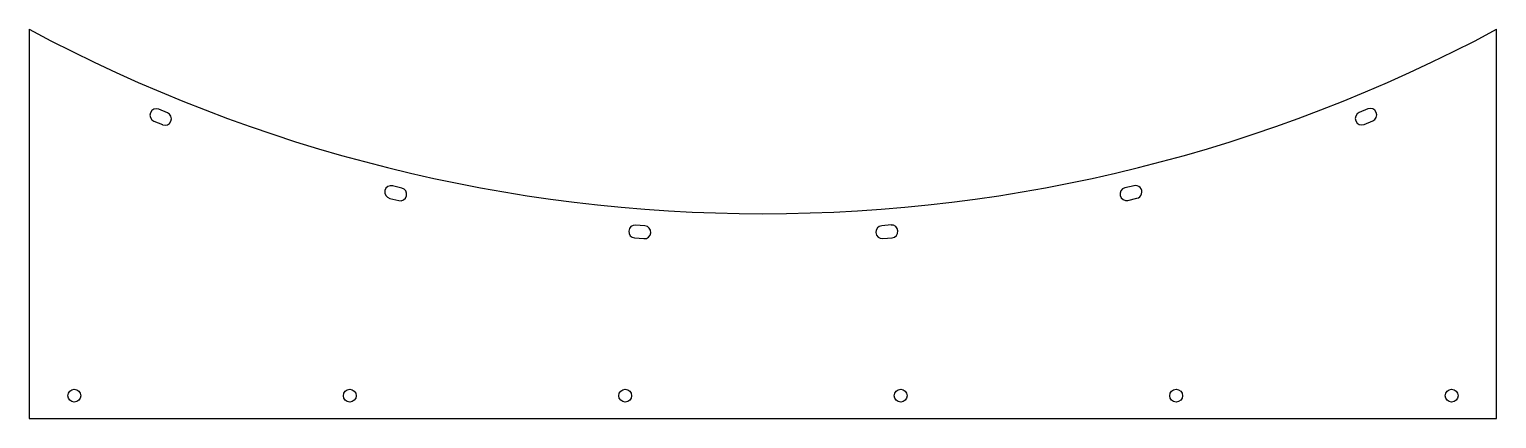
# Model space of a CAD drawing. Header units: millimetres. Extents: x 2040 to 3638, y 1007 to 1431.
import ezdxf

# ---------------------------------------------------------------- set-up
doc = ezdxf.new("R2010")
doc.units = ezdxf.units.MM

msp = doc.modelspace()

# ---------------------------------------------------------------- linework, layer by layer
for p, q in [((2039.8, 1430.8), (2039.8, 1006.8)), ((3637.8, 1006.8), (3637.8, 1430.8)), ((2190.3, 1339.9), (2180.9, 1343.8)), ((3497.5, 1344.1), (3488.1, 1340.2)), ((2175.5, 1330.9), (2184.9, 1327)), ((3493.5, 1327.3), (3502.9, 1331.1)), ((2432.3, 1246.7), (2442.2, 1244.3)), ((2445.4, 1257.9), (2435.5, 1260.3)), ((3242.9, 1260.4), (3233, 1258.1)), ((3236.2, 1244.5), (3246.1, 1246.8)), ((2710.3, 1216.8), (2700.1, 1217.6)), ((2978.3, 1217.7), (2968.1, 1216.9)), ((2699, 1203.7), (2709.2, 1202.9)), ((2969.2, 1202.9), (2979.4, 1203.7)), ((2039.8, 1006.8), (3637.8, 1006.8))]:
    msp.add_line(p, q)
for centre in [(2088.8, 1031.8), (2388.8, 1031.8), (2688.8, 1031.8), (2988.8, 1031.8), (3288.8, 1031.8), (3588.8, 1031.8)]:
    msp.add_circle(centre, 7)
for centre, radius, start, end in [((2838.8, 2920), 1690, 241.785, 298.215), ((2178.2, 1337.3), 7, 67.515, 247.515), ((3500.2, 1337.6), 7, 292.515, 112.515), ((2187.6, 1333.4), 7, 247.515, 67.515), ((3490.8, 1333.7), 7, 112.515, 292.515), ((2433.9, 1253.5), 7, 76.515, 256.515), ((2443.8, 1251.1), 7, 256.515, 76.515), ((3234.6, 1251.3), 7, 103.515, 283.515), ((3244.5, 1253.6), 7, 283.515, 103.515), ((2699.6, 1210.6), 7, 85.515, 265.515), ((2709.7, 1209.8), 7, 265.515, 85.515), ((2968.7, 1209.9), 7, 94.515, 274.515), ((2978.8, 1210.7), 7, 274.515, 94.515)]:
    msp.add_arc(centre, radius, start, end)

doc.saveas('drawing.dxf')
